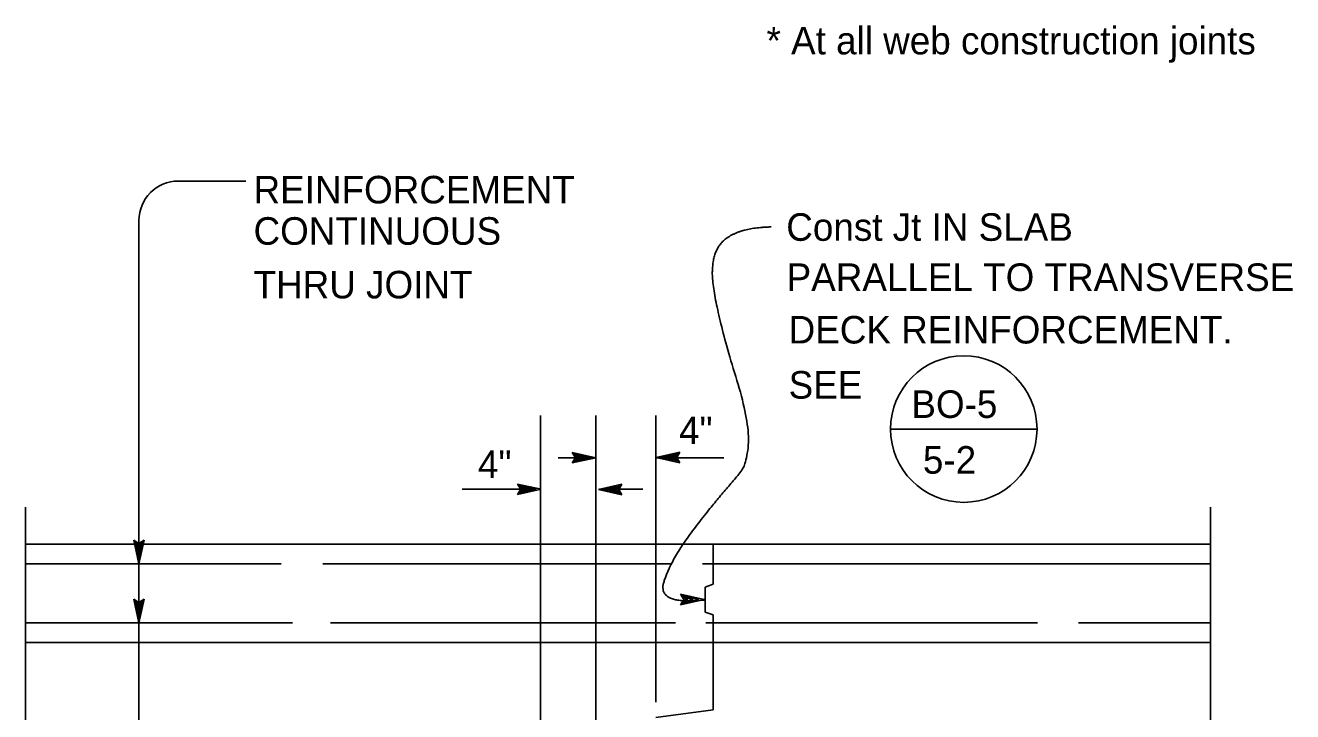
# Model space of a CAD drawing. Extents: x -894 to 866, y -476 to 714.
# Drawn here: x -720.3 to -398.3, y 164.8 to 339.1 of the extents above; entities that cross this region are included whole.
import ezdxf

# ---------------------------------------------------------------- set-up
doc = ezdxf.new("R2010")
doc.units = 0
for name, color, linetype in [('56 Stage 3 Anno', 7, 'Continuous'), ('57 Undefined', 7, 'Continuous'), ('60 Nongeo Data', 7, 'Continuous')]:
    doc.layers.add(name, color=color, linetype=linetype)

msp = doc.modelspace()

# ---------------------------------------------------------------- linework, layer by layer
at = {"layer": '56 Stage 3 Anno'}
for p, q in [((-681.47, 299.6), (-664.34, 299.6)), ((-691.47, 202.36), (-691.47, 289.6)), ((-589.42, 92.89), (-589.42, 240.07)), ((-575.33, 129.21), (-575.33, 240.07)), ((-560.08, 167.22), (-560.08, 240.07)), ((-580.53, 229.34), (-581.33, 230.68)), ((-581.33, 230.68), (-581.33, 230.68)), ((-581.33, 230.68), (-575.33, 229.34)), ((-575.33, 229.34), (-581.33, 228.01)), ((-581.33, 228.01), (-580.53, 229.34)), ((-581.11, 230.32), (-576.71, 229.34)), ((-576.72, 229.33), (-581.09, 228.37)), ((-578.09, 229.34), (-580.92, 228.71)), ((-580.88, 229.96), (-578.09, 229.34)), ((-580.7, 229.61), (-579.47, 229.34)), ((-579.47, 229.34), (-580.68, 229.07)), ((-575.33, 229.34), (-575.33, 229.34)), ((-559.99, 229.4), (-553.99, 230.73)), ((-553.99, 228.06), (-559.99, 229.4)), ((-559.99, 229.4), (-559.99, 229.4)), ((-554.2, 228.41), (-558.61, 229.4)), ((-558.59, 229.4), (-554.22, 230.37)), ((-557.22, 229.4), (-554.4, 230.02)), ((-554.44, 228.77), (-557.22, 229.4)), ((-555.84, 229.4), (-554.63, 229.66)), ((-554.61, 229.12), (-555.84, 229.4)), ((-553.99, 230.73), (-554.79, 229.4)), ((-554.79, 229.4), (-553.99, 228.06)), ((-553.99, 230.73), (-553.99, 230.73)), ((-581.33, 228.01), (-581.33, 228.01)), ((-553.99, 228.06), (-553.99, 228.06)), ((-594.44, 221.3), (-595.24, 222.64)), ((-595.24, 222.64), (-595.24, 222.64)), ((-595.24, 222.64), (-589.24, 221.3)), ((-595.02, 222.28), (-590.62, 221.3)), ((-574.7, 221.24), (-568.7, 222.57)), ((-568.7, 222.57), (-569.5, 221.24)), ((-568.7, 222.57), (-568.7, 222.57)), ((-589.24, 221.3), (-595.24, 219.97)), ((-595.24, 219.97), (-594.44, 221.3)), ((-595.24, 219.97), (-595.24, 219.97)), ((-590.63, 221.3), (-595, 220.33)), ((-592, 221.3), (-594.83, 220.68)), ((-594.79, 221.92), (-592, 221.3)), ((-594.61, 221.58), (-593.38, 221.3)), ((-593.38, 221.3), (-594.59, 221.04)), ((-589.24, 221.3), (-589.24, 221.3)), ((-568.7, 219.9), (-574.7, 221.24)), ((-574.7, 221.24), (-574.7, 221.24)), ((-568.92, 220.25), (-573.32, 221.24)), ((-573.31, 221.24), (-568.94, 222.21)), ((-571.94, 221.24), (-569.11, 221.86)), ((-569.15, 220.61), (-571.94, 221.24)), ((-570.56, 221.23), (-569.35, 221.5)), ((-569.33, 220.96), (-570.56, 221.23)), ((-569.5, 221.24), (-568.7, 219.9)), ((-568.7, 219.9), (-568.7, 219.9)), ((-691.47, 202.36), (-692.8, 208.36)), ((-692.8, 208.36), (-692.8, 208.36)), ((-692.8, 208.36), (-691.47, 207.56)), ((-691.47, 203.75), (-692.44, 208.13)), ((-691.47, 205.12), (-692.09, 207.95)), ((-691.47, 206.51), (-691.74, 207.72)), ((-691.47, 207.56), (-690.13, 208.36)), ((-690.13, 208.36), (-691.47, 202.36)), ((-690.49, 208.15), (-691.47, 203.74)), ((-690.85, 207.91), (-691.47, 205.12)), ((-691.19, 207.74), (-691.47, 206.51)), ((-690.13, 208.36), (-690.13, 208.36)), ((-691.47, 187.36), (-691.47, 202.48)), ((-691.47, 202.36), (-691.47, 202.36)), ((-691.47, 187.36), (-692.8, 193.36)), ((-692.8, 193.36), (-692.8, 193.36)), ((-692.8, 193.36), (-691.47, 192.56)), ((-691.47, 192.56), (-690.13, 193.36)), ((-690.13, 193.36), (-691.47, 187.36)), ((-690.13, 193.36), (-690.13, 193.36)), ((-553.02, 193.33), (-553.83, 194.67)), ((-553.83, 194.67), (-553.83, 194.67)), ((-553.83, 194.67), (-547.83, 193.33)), ((-547.83, 193.33), (-553.83, 192)), ((-553.83, 192), (-553.02, 193.33)), ((-553.61, 194.32), (-549.21, 193.34)), ((-549.22, 193.33), (-553.59, 192.36)), ((-550.59, 193.34), (-553.41, 192.71)), ((-553.37, 193.96), (-550.59, 193.34)), ((-553.2, 193.61), (-551.97, 193.34)), ((-551.97, 193.34), (-553.18, 193.07)), ((-547.83, 193.33), (-547.83, 193.33)), ((-691.47, 188.75), (-692.44, 193.13)), ((-691.47, 190.12), (-692.09, 192.95)), ((-691.47, 191.51), (-691.74, 192.72)), ((-690.49, 193.15), (-691.47, 188.74)), ((-690.85, 192.91), (-691.47, 190.12)), ((-691.19, 192.74), (-691.47, 191.51)), ((-553.83, 192), (-553.83, 192)), ((-691.47, 156.36), (-691.47, 187.5)), ((-691.47, 187.36), (-691.47, 187.36))]:
    msp.add_line(p, q, dxfattribs=at)
msp.add_arc((-681.47, 289.6), 10, 90, 180, dxfattribs=at)
msp.add_open_spline([(-547.84, 193.16), (-559.92, 191.92), (-556.18, 203.71), (-544.53, 218.87), (-533.93, 230.8), (-544.53, 265.25), (-546.51, 281.15), (-539.23, 287.77), (-530.8, 287.95)], degree=2, dxfattribs=at)
at = {"layer": '57 Undefined'}
msp.add_line((-500.62, 236.6), (-463.03, 236.6), dxfattribs=at)
msp.add_circle((-481.83, 236.6), 18.61, dxfattribs=at)
at = {"layer": '60 Nongeo Data'}
for p, q in [((-584.92, 229.34), (-575.33, 229.34)), ((-560.08, 229.34), (-542.85, 229.34)), ((-609.35, 221.3), (-590.52, 221.3)), ((-574.42, 221.3), (-563.39, 221.3)), ((-720.33, 139.14), (-720.33, 216.8)), ((-419.14, 134.87), (-419.14, 216.8)), ((-720.33, 207.36), (-419.14, 207.36)), ((-545.55, 197.18), (-545.55, 207.36)), ((-720.33, 202.36), (-655.34, 202.36)), ((-644.73, 202.36), (-556.04, 202.36)), ((-548.25, 202.36), (-419.14, 202.36)), ((-545.55, 197.18), (-547.6, 196.43)), ((-547.6, 190.14), (-547.6, 196.43)), ((-545.52, 189.39), (-547.6, 190.14)), ((-720.33, 187.36), (-652.44, 187.36)), ((-642.8, 187.36), (-555.06, 187.36)), ((-547.36, 187.36), (-463.08, 187.36)), ((-545.52, 165.31), (-545.52, 189.39)), ((-452.68, 187.36), (-419.14, 187.36)), ((-720.33, 182.36), (-419.14, 182.36)), ((-560.08, 163.36), (-545.52, 165.31))]:
    msp.add_line(p, q, dxfattribs=at)

# ---------------------------------------------------------------- texts
at = {"layer": '57 Undefined'}
for s, p in [('* At all web construction joints', (-531.97, 331.77)), ('REINFORCEMENT', (-662.34, 293.92)), ('CONTINUOUS', (-662.34, 283.42)), ('Const Jt IN SLAB', (-526.95, 284.42)), ('PARALLEL TO TRANSVERSE', (-526.86, 271.68)), ('THRU JOINT', (-662.33, 269.79)), ('DECK REINFORCEMENT.', (-526.35, 258.34)), ('SEE', (-526.35, 244.34)), ('BO-5', (-495.15, 239.43)), ('4"', (-554.2, 232.78)), ('5-2', (-492.22, 225.27)), ('4"', (-605.3, 224.19))]:
    msp.add_text(s, height=7, dxfattribs=at).set_placement(p)

doc.saveas('drawing.dxf')
